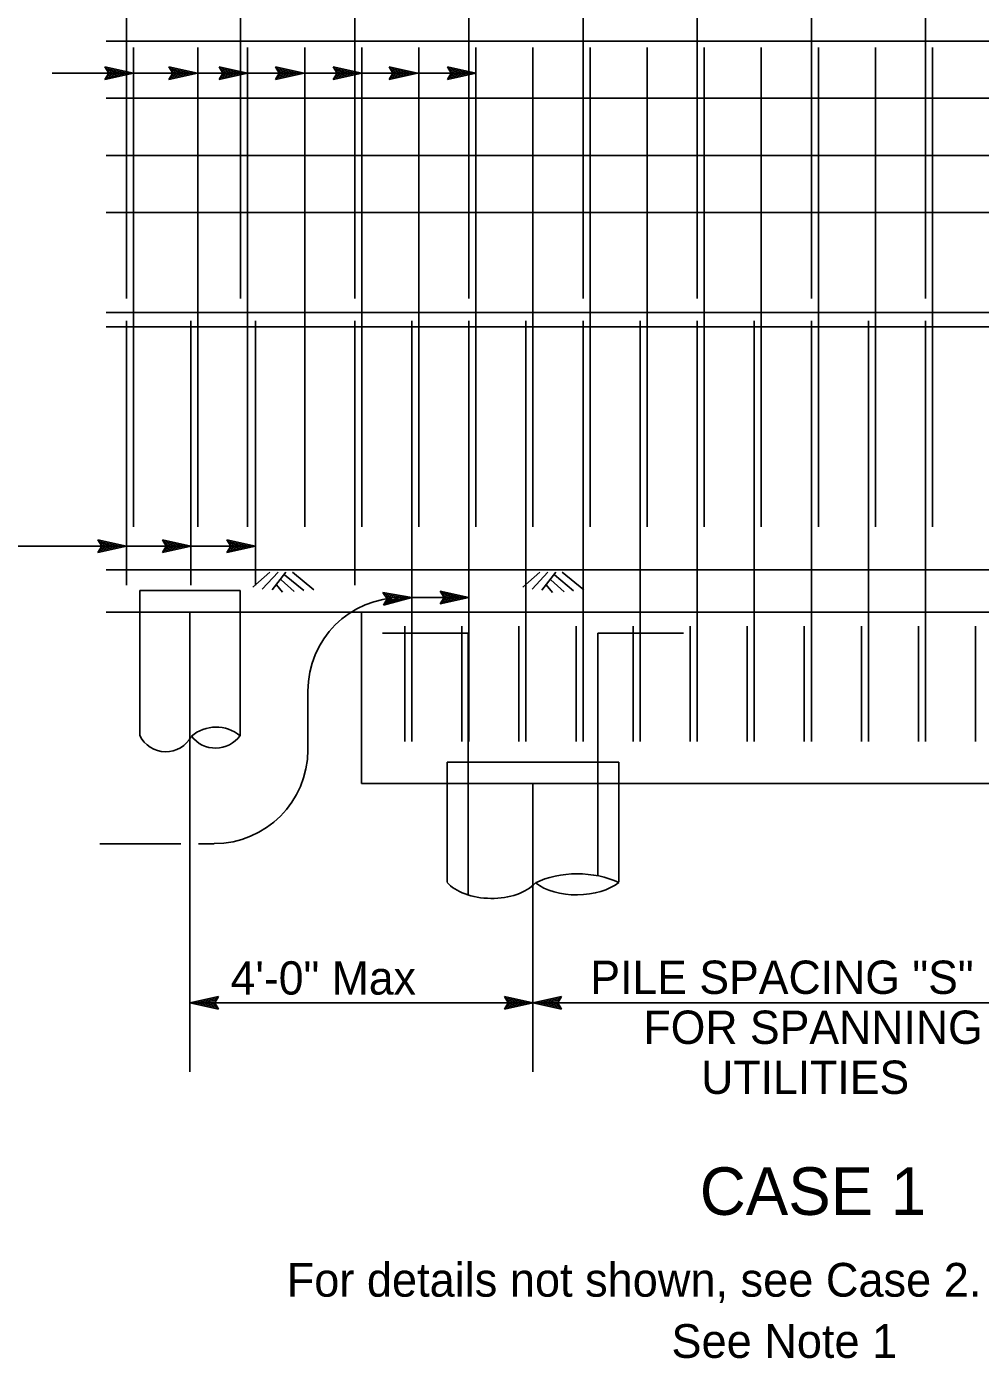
# Model space of a CAD drawing. Extents: x -893 to 867, y -474 to 712.
# Drawn here: x -679.3 to -478.9, y 254.4 to 534.2 of the extents above; entities that cross this region are included whole.
import ezdxf

# ---------------------------------------------------------------- set-up
doc = ezdxf.new("R2010")
doc.units = 0
for name, color, linetype in [('60 Nongeo Data', 7, 'Continuous'), ('str_Concrete-A', 7, 'Continuous'), ('str_Concrete-B', 7, 'Continuous'), ('str_Concrete-C', 7, 'Continuous'), ('str_Grades-A', 7, 'Continuous'), ('str_Reinforcement-A', 7, 'Continuous'), ('str_Reinforcement-B', 7, 'Continuous'), ('str_Text-A', 7, 'Continuous')]:
    doc.layers.add(name, color=color, linetype=linetype)

msp = doc.modelspace()

# ---------------------------------------------------------------- linework, layer by layer
at = {"layer": '60 Nongeo Data'}
for p, q in [((-673.87, 524.37), (-584.89, 524.37)), ((-662.02, 524.37), (-662.82, 525.71)), ((-662.82, 525.71), (-662.82, 525.71)), ((-662.82, 525.71), (-656.82, 524.37)), ((-656.82, 524.37), (-662.82, 523.04)), ((-662.82, 523.04), (-662.02, 524.37)), ((-662.61, 525.35), (-658.2, 524.37)), ((-658.22, 524.36), (-662.59, 523.39)), ((-659.59, 524.37), (-662.41, 523.74)), ((-662.37, 524.99), (-659.59, 524.37)), ((-662.2, 524.64), (-660.97, 524.37)), ((-660.97, 524.37), (-662.18, 524.1)), ((-656.82, 524.37), (-656.82, 524.37)), ((-648.58, 524.37), (-649.38, 525.71)), ((-649.38, 525.71), (-649.38, 525.71)), ((-649.38, 525.71), (-643.38, 524.37)), ((-643.38, 524.37), (-649.38, 523.04)), ((-649.38, 523.04), (-648.58, 524.37)), ((-649.17, 525.35), (-644.76, 524.37)), ((-644.78, 524.36), (-649.15, 523.39)), ((-646.15, 524.37), (-648.97, 523.74)), ((-648.93, 524.99), (-646.15, 524.37)), ((-648.76, 524.64), (-647.53, 524.37)), ((-647.53, 524.37), (-648.74, 524.1)), ((-643.38, 524.37), (-643.38, 524.37)), ((-638.05, 524.37), (-638.85, 525.71)), ((-638.85, 525.71), (-638.85, 525.71)), ((-638.85, 525.71), (-632.85, 524.37)), ((-632.85, 524.37), (-638.85, 523.04)), ((-638.85, 523.04), (-638.05, 524.37)), ((-638.63, 525.35), (-634.23, 524.37)), ((-634.24, 524.36), (-638.61, 523.39)), ((-635.61, 524.37), (-638.44, 523.74)), ((-638.4, 524.99), (-635.61, 524.37)), ((-638.22, 524.64), (-636.99, 524.37)), ((-636.99, 524.37), (-638.2, 524.1)), ((-632.85, 524.37), (-632.85, 524.37)), ((-626.2, 524.37), (-627, 525.71)), ((-627, 525.71), (-627, 525.71)), ((-627, 525.71), (-621, 524.37)), ((-621, 524.37), (-627, 523.04)), ((-627, 523.04), (-626.2, 524.37)), ((-626.78, 525.35), (-622.38, 524.37)), ((-622.39, 524.36), (-626.76, 523.39)), ((-623.76, 524.37), (-626.58, 523.74)), ((-626.55, 524.99), (-623.76, 524.37)), ((-626.37, 524.64), (-625.14, 524.37)), ((-625.14, 524.37), (-626.35, 524.1)), ((-621, 524.37), (-621, 524.37)), ((-614.07, 524.37), (-614.87, 525.71)), ((-614.87, 525.71), (-614.87, 525.71)), ((-614.87, 525.71), (-608.87, 524.37)), ((-614.07, 524.37), (-614.87, 525.71)), ((-614.87, 525.71), (-614.87, 525.71)), ((-614.87, 525.71), (-608.87, 524.37)), ((-608.87, 524.37), (-614.87, 523.04)), ((-614.87, 523.04), (-614.07, 524.37)), ((-608.87, 524.37), (-614.87, 523.04)), ((-614.87, 523.04), (-614.07, 524.37)), ((-614.66, 525.35), (-610.25, 524.37)), ((-614.66, 525.35), (-610.25, 524.37)), ((-610.26, 524.36), (-614.64, 523.39)), ((-610.26, 524.36), (-614.64, 523.39)), ((-611.63, 524.37), (-614.46, 523.74)), ((-611.63, 524.37), (-614.46, 523.74)), ((-614.42, 524.99), (-611.63, 524.37)), ((-614.42, 524.99), (-611.63, 524.37)), ((-614.25, 524.64), (-613.02, 524.37)), ((-614.25, 524.64), (-613.02, 524.37)), ((-613.02, 524.37), (-614.22, 524.1)), ((-613.02, 524.37), (-614.22, 524.1)), ((-608.87, 524.37), (-608.87, 524.37)), ((-608.87, 524.37), (-608.87, 524.37)), ((-602.33, 524.37), (-603.13, 525.71)), ((-603.13, 525.71), (-603.13, 525.71)), ((-603.13, 525.71), (-597.13, 524.37)), ((-597.13, 524.37), (-603.13, 523.04)), ((-603.13, 523.04), (-602.33, 524.37)), ((-602.92, 525.35), (-598.51, 524.37)), ((-598.52, 524.36), (-602.9, 523.39)), ((-599.9, 524.37), (-602.72, 523.74)), ((-602.68, 524.99), (-599.9, 524.37)), ((-602.51, 524.64), (-601.28, 524.37)), ((-601.28, 524.37), (-602.49, 524.1)), ((-597.13, 524.37), (-597.13, 524.37)), ((-590.09, 524.37), (-590.89, 525.71)), ((-590.89, 525.71), (-590.89, 525.71)), ((-590.89, 525.71), (-584.89, 524.37)), ((-584.89, 524.37), (-590.89, 523.04)), ((-590.89, 523.04), (-590.09, 524.37)), ((-590.68, 525.35), (-586.27, 524.37)), ((-586.29, 524.36), (-590.66, 523.39)), ((-587.66, 524.37), (-590.48, 523.74)), ((-590.44, 524.99), (-587.66, 524.37)), ((-590.27, 524.64), (-589.04, 524.37)), ((-589.04, 524.37), (-590.25, 524.1)), ((-584.89, 524.37), (-584.89, 524.37)), ((-662.82, 523.04), (-662.82, 523.04)), ((-649.38, 523.04), (-649.38, 523.04)), ((-638.85, 523.04), (-638.85, 523.04)), ((-627, 523.04), (-627, 523.04)), ((-614.87, 523.04), (-614.87, 523.04)), ((-614.87, 523.04), (-614.87, 523.04)), ((-603.13, 523.04), (-603.13, 523.04)), ((-590.89, 523.04), (-590.89, 523.04)), ((-663.5, 425.02), (-664.3, 426.36)), ((-664.3, 426.36), (-664.3, 426.36)), ((-664.3, 426.36), (-658.3, 425.02)), ((-664.08, 426), (-659.68, 425.02)), ((-663.85, 425.64), (-661.06, 425.02)), ((-663.67, 425.3), (-662.45, 425.02)), ((-649.95, 425.02), (-650.75, 426.36)), ((-650.75, 426.36), (-650.75, 426.36)), ((-650.75, 426.36), (-644.75, 425.02)), ((-650.53, 426), (-646.13, 425.02)), ((-650.3, 425.64), (-647.51, 425.02)), ((-650.12, 425.3), (-648.89, 425.02)), ((-636.39, 425.02), (-637.19, 426.36)), ((-637.19, 426.36), (-637.19, 426.36)), ((-637.19, 426.36), (-631.19, 425.02)), ((-636.98, 426), (-632.57, 425.02)), ((-636.74, 425.64), (-633.96, 425.02)), ((-636.57, 425.3), (-635.34, 425.02)), ((-696.34, 425.02), (-658.3, 425.02)), ((-658.3, 425.02), (-664.3, 423.69)), ((-664.3, 423.69), (-663.5, 425.02)), ((-664.3, 423.69), (-664.3, 423.69)), ((-659.69, 425.02), (-664.07, 424.05)), ((-661.06, 425.02), (-663.89, 424.4)), ((-662.45, 425.02), (-663.65, 424.76)), ((-658.3, 425.02), (-658.3, 425.02)), ((-658.15, 425.02), (-644.75, 425.02)), ((-644.75, 425.02), (-650.75, 423.69)), ((-650.75, 423.69), (-649.95, 425.02)), ((-650.75, 423.69), (-650.75, 423.69)), ((-646.14, 425.02), (-650.51, 424.05)), ((-647.51, 425.02), (-650.34, 424.4)), ((-648.89, 425.02), (-650.1, 424.76)), ((-644.75, 425.02), (-631.19, 425.02)), ((-644.75, 425.02), (-644.75, 425.02)), ((-631.19, 425.02), (-637.19, 423.69)), ((-637.19, 423.69), (-636.39, 425.02)), ((-637.19, 423.69), (-637.19, 423.69)), ((-632.59, 425.02), (-636.96, 424.05)), ((-633.96, 425.02), (-636.78, 424.4)), ((-635.34, 425.02), (-636.55, 424.76)), ((-631.19, 425.02), (-631.19, 425.02)), ((-603.55, 413.99), (-604.42, 415.29)), ((-604.42, 415.29), (-604.42, 415.29)), ((-604.42, 415.29), (-598.36, 414.26)), ((-598.36, 414.26), (-604.28, 412.62)), ((-604.28, 412.62), (-603.55, 413.99)), ((-604.19, 414.94), (-599.74, 414.19)), ((-599.75, 414.19), (-604.07, 412.99)), ((-603.94, 414.6), (-601.12, 414.12)), ((-601.12, 414.12), (-603.91, 413.35)), ((-603.74, 414.26), (-602.5, 414.05)), ((-602.5, 414.05), (-603.69, 413.72)), ((-600.51, 414.26), (-598.36, 414.26)), ((-598.36, 414.26), (-586.37, 414.26)), ((-598.36, 414.26), (-598.36, 414.26)), ((-591.57, 414.26), (-592.37, 415.6)), ((-592.37, 415.6), (-592.37, 415.6)), ((-592.37, 415.6), (-586.37, 414.26)), ((-586.37, 414.26), (-592.37, 412.93)), ((-592.37, 412.93), (-591.57, 414.26)), ((-592.15, 415.25), (-587.75, 414.27)), ((-587.76, 414.26), (-592.14, 413.29)), ((-589.13, 414.27), (-591.96, 413.64)), ((-591.92, 414.89), (-589.13, 414.27)), ((-591.74, 414.54), (-590.52, 414.27)), ((-590.52, 414.27), (-591.72, 414)), ((-586.37, 414.26), (-586.37, 414.26)), ((-644.95, 411.19), (-644.95, 314.66)), ((-604.28, 412.62), (-604.28, 412.62)), ((-592.37, 412.93), (-592.37, 412.93)), ((-620.2, 382.24), (-620.2, 394.58)), ((-572.91, 375.17), (-572.91, 314.66)), ((-663.92, 362.55), (-646.85, 362.55)), ((-643.17, 362.55), (-639.88, 362.55)), ((-644.95, 329.1), (-638.95, 330.43)), ((-638.95, 330.43), (-639.75, 329.1)), ((-638.95, 330.43), (-638.95, 330.43)), ((-578.11, 329.1), (-578.91, 330.44)), ((-578.91, 330.44), (-578.91, 330.44)), ((-578.91, 330.44), (-572.91, 329.1)), ((-578.69, 330.08), (-574.29, 329.1)), ((-572.91, 329.1), (-566.91, 330.43)), ((-566.91, 330.43), (-567.71, 329.1)), ((-566.91, 330.43), (-566.91, 330.43)), ((-644.95, 329.1), (-572.91, 329.1)), ((-638.95, 327.76), (-644.95, 329.1)), ((-644.95, 329.1), (-644.95, 329.1)), ((-639.17, 328.11), (-643.57, 329.1)), ((-643.56, 329.1), (-639.19, 330.07)), ((-642.19, 329.09), (-639.37, 329.72)), ((-639.4, 328.47), (-642.19, 329.09)), ((-640.81, 329.09), (-639.6, 329.36)), ((-639.58, 328.82), (-640.81, 329.09)), ((-639.75, 329.1), (-638.95, 327.76)), ((-638.95, 327.76), (-638.95, 327.76)), ((-572.91, 329.1), (-578.91, 327.77)), ((-578.91, 327.77), (-578.11, 329.1)), ((-578.91, 327.77), (-578.91, 327.77)), ((-574.3, 329.09), (-578.67, 328.13)), ((-575.67, 329.1), (-578.49, 328.47)), ((-578.46, 329.72), (-575.67, 329.1)), ((-578.28, 329.37), (-577.05, 329.1)), ((-577.05, 329.1), (-578.26, 328.83)), ((-572.91, 329.1), (-447.12, 329.1)), ((-572.91, 329.1), (-572.91, 329.1)), ((-566.91, 327.76), (-572.91, 329.1)), ((-572.91, 329.1), (-572.91, 329.1)), ((-567.12, 328.11), (-571.53, 329.1)), ((-571.52, 329.1), (-567.14, 330.07)), ((-570.14, 329.09), (-567.32, 329.72)), ((-567.36, 328.47), (-570.14, 329.09)), ((-568.76, 329.09), (-567.55, 329.36)), ((-567.53, 328.82), (-568.76, 329.09)), ((-567.71, 329.1), (-566.91, 327.76)), ((-566.91, 327.76), (-566.91, 327.76))]:
    msp.add_line(p, q, dxfattribs=at)
for centre, start, end in [((-600.51, 394.58), 90, 180), ((-639.88, 382.24), 270, 360)]:
    msp.add_arc(centre, 19.68, start, end, dxfattribs=at)
at = {"layer": 'str_Concrete-A'}
for p, q in [((-662.55, 411.19), (-358.69, 411.19)), ((-608.93, 375.17), (-608.93, 411.19)), ((-608.93, 375.17), (-411.09, 375.17))]:
    msp.add_line(p, q, dxfattribs=at)
at = {"layer": 'str_Concrete-B'}
msp.add_line((-662.55, 474.11), (-358.69, 474.11), dxfattribs=at)
at = {"layer": 'str_Concrete-C'}
for p, q in [((-655.48, 415.7), (-634.42, 415.7)), ((-655.48, 411.22), (-655.48, 415.7)), ((-634.42, 411.22), (-634.42, 415.7)), ((-655.48, 385.25), (-655.48, 411.22)), ((-634.42, 385.25), (-634.42, 411.22)), ((-590.94, 379.68), (-554.86, 379.68)), ((-590.94, 375.19), (-590.94, 379.68)), ((-554.86, 375.19), (-554.86, 379.68)), ((-590.94, 354.43), (-590.94, 375.19)), ((-554.86, 354.43), (-554.86, 375.19))]:
    msp.add_line(p, q, dxfattribs=at)
for centre, radius, start, end in [((-639.49, 379.08), 7.95, 50.4495, 130.4552), ((-650.04, 387.96), 6.09, 206.4552, 331.8155), ((-639.58, 388.99), 6.37, 217.3206, 324.0319)]:
    msp.add_arc(centre, radius, start, end, dxfattribs=at)
for centre, major_axis, start_param, end_param in [((-563.54, 348.26), (-13.63, 0), 4.022103, 5.418466), ((-581.61, 357.14), (-10.43, 0), 0.46173, 2.64968), ((-563.7, 358.17), (10.92, 0), 3.79296, 5.655423)]:
    msp.add_ellipse(centre, major_axis=major_axis, ratio=0.583607, start_param=start_param, end_param=end_param, dxfattribs=at)
at = {"layer": 'str_Grades-A'}
for p, q in [((-662.55, 420.05), (-358.69, 420.05)), ((-628.17, 419.61), (-631.72, 416.45)), ((-626.45, 419.6), (-629.76, 415.99)), ((-624.79, 419.6), (-627.72, 415.86)), ((-571.5, 419.59), (-575.05, 416.42)), ((-626.78, 416.93), (-625.5, 415.35)), ((-625.81, 418), (-623.06, 415.5)), ((-625.08, 419.03), (-621.05, 415.72)), ((-623.42, 419.58), (-618.92, 415.87)), ((-569.79, 419.57), (-573.09, 415.98)), ((-568.12, 419.57), (-571.06, 415.83)), ((-570.12, 416.9), (-568.84, 415.32)), ((-569.13, 417.98), (-566.39, 415.48)), ((-568.41, 419.01), (-564.39, 415.69)), ((-566.75, 419.55), (-562.24, 415.84))]:
    msp.add_line(p, q, dxfattribs=at)
at = {"layer": 'str_Reinforcement-A'}
for p, q in [((-662.55, 531.12), (-358.69, 531.12)), ((-662.55, 519.12), (-358.69, 519.12)), ((-662.55, 507.12), (-358.69, 507.12)), ((-662.55, 495.13), (-358.69, 495.13)), ((-662.55, 471.11), (-358.69, 471.11))]:
    msp.add_line(p, q, dxfattribs=at)
at = {"layer": 'str_Reinforcement-B'}
for p, q in [((-658.3, 477.06), (-658.3, 568.04)), ((-634.32, 477.06), (-634.32, 568.04)), ((-610.35, 477.06), (-610.35, 568.04)), ((-586.37, 477.06), (-586.37, 568.04)), ((-562.39, 477.06), (-562.39, 568.04)), ((-538.42, 477.06), (-538.42, 568.04)), ((-514.44, 477.06), (-514.44, 568.04)), ((-490.46, 477.06), (-490.46, 568.04)), ((-656.82, 429.13), (-656.82, 529.8)), ((-643.27, 429.13), (-643.27, 529.8)), ((-632.85, 429.13), (-632.85, 529.8)), ((-620.86, 429.13), (-620.86, 529.8)), ((-608.87, 429.13), (-608.87, 529.8)), ((-596.88, 429.13), (-596.88, 529.8)), ((-584.89, 429.13), (-584.89, 529.8)), ((-572.91, 429.13), (-572.91, 529.8)), ((-560.92, 429.13), (-560.92, 529.8)), ((-548.93, 429.13), (-548.93, 529.8)), ((-536.94, 429.13), (-536.94, 529.8)), ((-524.95, 429.13), (-524.95, 529.8)), ((-512.96, 429.13), (-512.96, 529.8)), ((-500.98, 429.13), (-500.98, 529.8)), ((-488.99, 429.13), (-488.99, 529.8)), ((-658.3, 416.83), (-658.3, 472.36)), ((-644.75, 416.83), (-644.75, 472.36)), ((-631.19, 416.83), (-631.19, 472.36)), ((-610.35, 416.83), (-610.35, 472.36)), ((-598.36, 384.03), (-598.36, 472.36)), ((-586.37, 384.03), (-586.37, 472.36)), ((-574.38, 384.03), (-574.38, 472.36)), ((-562.39, 384.03), (-562.39, 472.36)), ((-550.41, 384.03), (-550.41, 472.36)), ((-538.42, 384.03), (-538.42, 472.36)), ((-526.43, 384.03), (-526.43, 472.36)), ((-514.44, 384.03), (-514.44, 472.36)), ((-502.45, 384.03), (-502.45, 472.36)), ((-490.46, 384.03), (-490.46, 472.36)), ((-604.52, 406.76), (-586.51, 406.76)), ((-599.84, 384.03), (-599.84, 408.24)), ((-587.85, 384.03), (-587.85, 408.24)), ((-586.51, 351.77), (-586.51, 406.76)), ((-575.86, 384.03), (-575.86, 408.24)), ((-563.87, 384.03), (-563.87, 408.24)), ((-559.29, 355.82), (-559.29, 406.76)), ((-559.29, 406.76), (-541.28, 406.76)), ((-551.88, 384.03), (-551.88, 408.24)), ((-539.89, 384.03), (-539.89, 408.24)), ((-527.91, 384.03), (-527.91, 408.24)), ((-515.92, 384.03), (-515.92, 408.24)), ((-503.93, 384.03), (-503.93, 408.24)), ((-491.94, 384.03), (-491.94, 408.24)), ((-479.95, 384.03), (-479.95, 408.24))]:
    msp.add_line(p, q, dxfattribs=at)

# ---------------------------------------------------------------- texts
at = {"layer": 'str_Text-A'}
for s, height, p in [('4\'-0" Max', 7, (-636.42, 330.85)), ('PILE SPACING "S" ', 7, (-560.86, 330.99)), ('FOR SPANNING', 7, (-549.7, 320.49)), ('UTILITIES', 7, (-537.58, 309.99)), ('CASE 1', 10, (-537.87, 284.57)), ('For details not shown, see Case 2.', 7.0866, (-624.64, 267.4)), ('See Note 1', 7.087, (-543.82, 254.54))]:
    msp.add_text(s, height=height, dxfattribs=at).set_placement(p)

doc.saveas('drawing.dxf')
